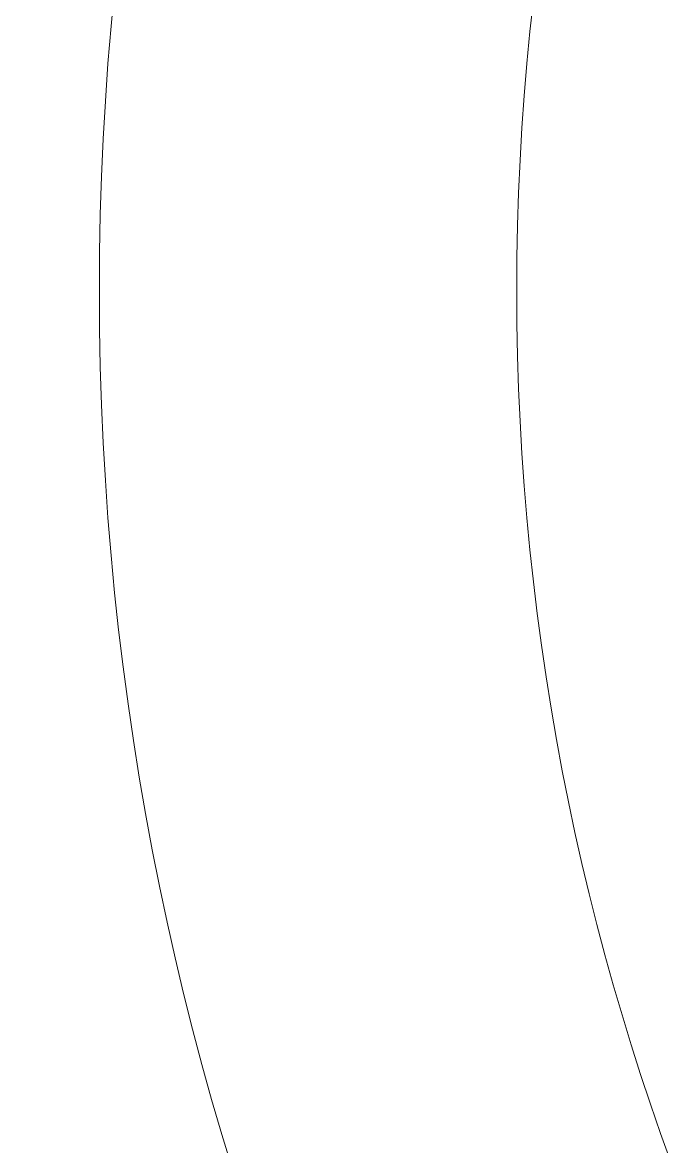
# Model space of a CAD drawing. Header units: inches. Extents: x -0.3 to 23.3, y -0.9 to 8.7.
# Drawn here: x 6.433 to 6.906, y 3.361 to 4.191 of the extents above; entities that cross this region are included whole.
import ezdxf

# ---------------------------------------------------------------- set-up
doc = ezdxf.new("R2010")
doc.units = ezdxf.units.IN
doc.header["$MEASUREMENT"] = 0
doc.layers.add('_U+0421_U+043B_U+043E_U+0439 1', color=7, linetype='Continuous')

msp = doc.modelspace()

# ---------------------------------------------------------------- linework, layer by layer
at = {"layer": '_U+0421_U+043B_U+043E_U+0439 1', "color": 1, "lineweight": 9, "true_color": 0xff0000}
for points in [[(8.67361, 0.44861), (6.71944, 0.44861), (5.12917, 2.03889), (5.12917, 3.99306), (5.12917, 5.94722), (6.71944, 7.5375), (8.67361, 7.5375), (10.62778, 7.5375), (12.21806, 5.94722), (12.21806, 3.99306), (12.21806, 2.03889), (10.62778, 0.44861), (8.67361, 0.44861)], [(8.67361, 6.98472), (7.02361, 6.98472), (5.68194, 5.64306), (5.68194, 3.99306), (5.68194, 2.34306), (7.02361, 1.00139), (8.67361, 1.00139), (10.32361, 1.00139), (11.66528, 2.34306), (11.66528, 3.99306), (11.66528, 5.64306), (10.32361, 6.98472), (8.67361, 6.98472)], [(8.67361, 1.25556), (7.16389, 1.25556), (5.93611, 2.48333), (5.93611, 3.99306), (5.93611, 5.50278), (7.16389, 6.73056), (8.67361, 6.73056), (10.18333, 6.73056), (11.41111, 5.50278), (11.41111, 3.99306), (11.41111, 2.48333), (10.18333, 1.25556), (8.67361, 1.25556)], [(8.67361, 6.17639), (7.46944, 6.17639), (6.49028, 5.19722), (6.49028, 3.99306), (6.49028, 2.78889), (7.46944, 1.80972), (8.67361, 1.80972), (9.87778, 1.80972), (10.85694, 2.78889), (10.85694, 3.99306), (10.85694, 5.19722), (9.87778, 6.17639), (8.67361, 6.17639)], [(8.67361, 2.11806), (7.64028, 2.11806), (6.79861, 2.95972), (6.79861, 3.99306), (6.79861, 5.02639), (7.64028, 5.86806), (8.67361, 5.86806), (9.70694, 5.86806), (10.54861, 5.02639), (10.54861, 3.99306), (10.54861, 2.95972), (9.70694, 2.11806), (8.67361, 2.11806)]]:
    msp.add_open_spline(points, degree=3, knots=[0, 0, 0, 0, 1, 1, 1, 2, 2, 2, 3, 3, 3, 4, 4, 4, 4], dxfattribs=at)

doc.saveas('drawing.dxf')
